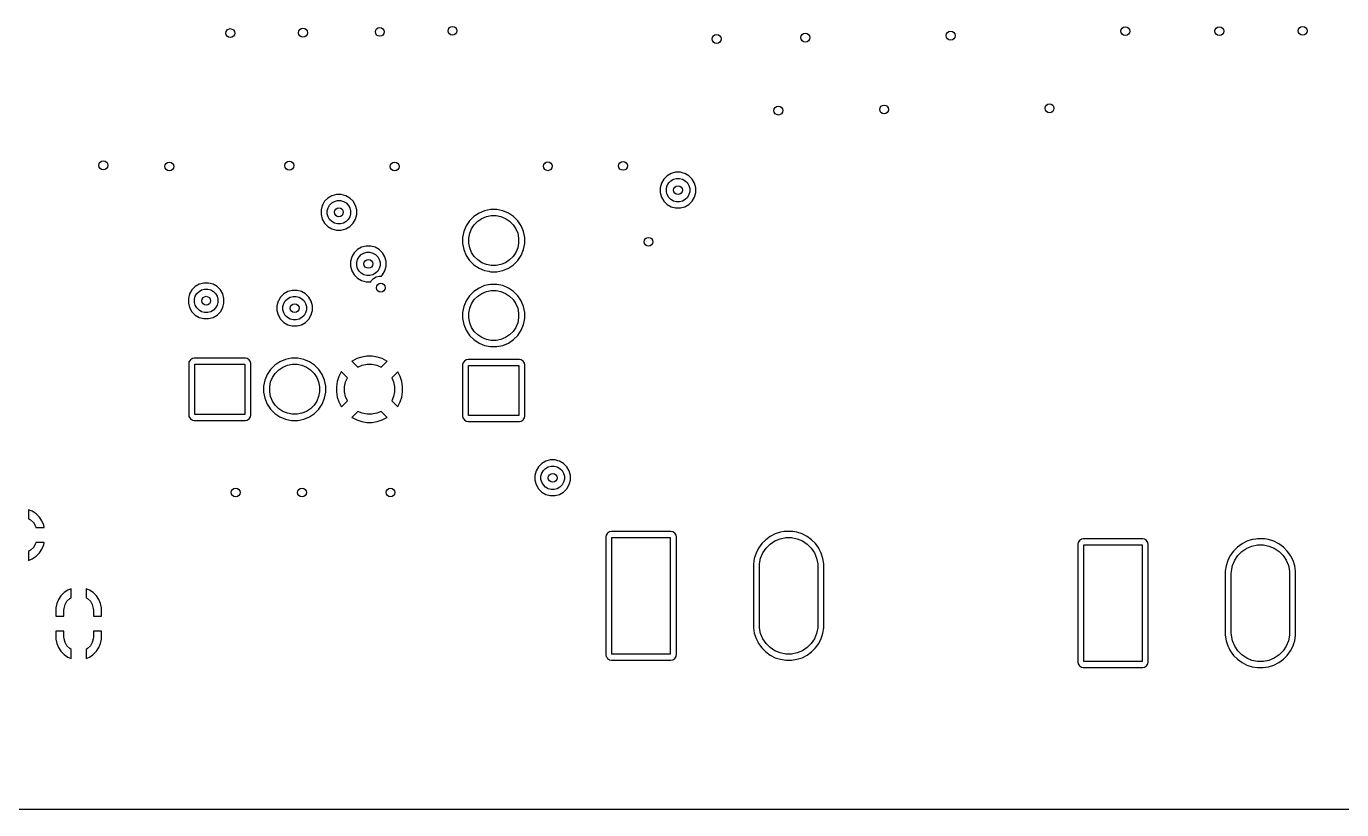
# Model space of a CAD drawing. Extents: x 0.98 to 8.09, y -3.46 to -0.83.
# Drawn here: x 4.494 to 6.25, y -3.465 to -2.419 of the extents above; entities that cross this region are included whole.
import ezdxf

# ---------------------------------------------------------------- set-up
doc = ezdxf.new("R2010")
doc.units = 0
doc.header["$MEASUREMENT"] = 0
doc.layers.add('BLACK', color=7, linetype='CONTINUOUS')

msp = doc.modelspace()

# ---------------------------------------------------------------- linework, layer by layer
at = {"layer": 'BLACK', "linetype": 'CONTINUOUS'}
for p, q in [((5.355, -2.6156), (5.3496, -2.6188)), ((5.361, -2.614), (5.355, -2.6156)), ((5.355, -2.6156), (5.355, -2.6156)), ((5.355, -2.6156), (5.355, -2.6156)), ((5.3673, -2.614), (5.361, -2.614)), ((5.3709, -2.615), (5.3673, -2.614)), ((5.3733, -2.6156), (5.3709, -2.615)), ((5.3788, -2.6188), (5.3733, -2.6156)), ((5.342, -2.6286), (5.3404, -2.6347)), ((5.3452, -2.6232), (5.342, -2.6286)), ((5.3496, -2.6188), (5.3452, -2.6232)), ((5.3452, -2.6232), (5.3452, -2.6232)), ((5.3486, -2.6357), (5.3496, -2.6318)), ((5.3496, -2.6188), (5.3496, -2.6188)), ((5.3496, -2.6318), (5.3517, -2.6282)), ((5.3517, -2.6282), (5.3546, -2.6253)), ((5.3546, -2.6253), (5.3581, -2.6232)), ((5.3581, -2.6232), (5.3621, -2.6222)), ((5.3621, -2.6222), (5.3662, -2.6222)), ((5.3662, -2.6222), (5.3702, -2.6232)), ((5.3702, -2.6232), (5.3738, -2.6253)), ((5.3738, -2.6253), (5.3767, -2.6282)), ((5.3767, -2.6282), (5.3787, -2.6318)), ((5.3787, -2.6318), (5.3798, -2.6357)), ((5.3832, -2.6232), (5.3788, -2.6188)), ((5.3863, -2.6286), (5.3832, -2.6232)), ((5.3879, -2.6347), (5.3863, -2.6286)), ((4.8968, -2.6483), (4.8924, -2.6527)), ((4.9022, -2.6452), (4.8968, -2.6483)), ((4.8968, -2.6483), (4.8968, -2.6483)), ((4.9083, -2.6436), (4.9022, -2.6452)), ((4.9022, -2.6452), (4.9022, -2.6452)), ((4.9022, -2.6452), (4.9022, -2.6452)), ((4.9145, -2.6436), (4.9083, -2.6436)), ((4.9206, -2.6452), (4.9145, -2.6436)), ((4.926, -2.6483), (4.9206, -2.6452)), ((4.9304, -2.6527), (4.926, -2.6483)), ((5.3404, -2.6347), (5.3404, -2.6409)), ((5.3404, -2.6409), (5.342, -2.647)), ((5.342, -2.647), (5.3452, -2.6524)), ((5.3486, -2.6399), (5.3486, -2.6357)), ((5.3496, -2.6438), (5.3486, -2.6399)), ((5.3517, -2.6474), (5.3496, -2.6438)), ((5.3546, -2.6503), (5.3517, -2.6474)), ((5.3581, -2.6523), (5.3546, -2.6503)), ((5.3738, -2.6503), (5.3702, -2.6523)), ((5.3767, -2.6474), (5.3738, -2.6503)), ((5.3787, -2.6438), (5.3767, -2.6474)), ((5.3798, -2.6399), (5.3787, -2.6438)), ((5.3798, -2.6357), (5.3798, -2.6399)), ((5.3832, -2.6524), (5.3863, -2.647)), ((5.3863, -2.647), (5.3879, -2.6409)), ((5.3879, -2.6409), (5.3879, -2.6347)), ((4.8893, -2.6581), (4.8876, -2.6642)), ((4.8876, -2.6642), (4.8876, -2.6705)), ((4.89, -2.6568), (4.8893, -2.6581)), ((4.8924, -2.6527), (4.89, -2.6568)), ((4.8924, -2.6527), (4.8924, -2.6527)), ((4.8958, -2.6653), (4.8969, -2.6613)), ((4.8958, -2.6694), (4.8958, -2.6653)), ((4.8969, -2.6613), (4.8989, -2.6577)), ((4.8989, -2.6577), (4.9018, -2.6548)), ((4.9018, -2.6548), (4.9054, -2.6528)), ((4.9054, -2.6528), (4.9094, -2.6517)), ((4.9094, -2.6517), (4.9135, -2.6517)), ((4.9135, -2.6517), (4.9174, -2.6528)), ((4.9174, -2.6528), (4.921, -2.6548)), ((4.921, -2.6548), (4.9239, -2.6577)), ((4.9239, -2.6577), (4.926, -2.6613)), ((4.926, -2.6613), (4.927, -2.6653)), ((4.927, -2.6653), (4.927, -2.6694)), ((4.9336, -2.6581), (4.9304, -2.6527)), ((4.9352, -2.6642), (4.9336, -2.6581)), ((4.9352, -2.6705), (4.9352, -2.6642)), ((5.0985, -2.6684), (5.0917, -2.6729)), ((5.106, -2.6652), (5.0985, -2.6684)), ((5.0985, -2.6684), (5.0985, -2.6684)), ((5.114, -2.6636), (5.106, -2.6652)), ((5.106, -2.6652), (5.106, -2.6652)), ((5.1222, -2.6636), (5.114, -2.6636)), ((5.114, -2.6636), (5.114, -2.6636)), ((5.1302, -2.6652), (5.1222, -2.6636)), ((5.1222, -2.6636), (5.1222, -2.6636)), ((5.1378, -2.6684), (5.1302, -2.6652)), ((5.1302, -2.6652), (5.1302, -2.6652)), ((5.1446, -2.6729), (5.1378, -2.6684)), ((5.1378, -2.6684), (5.1378, -2.6684)), ((5.3452, -2.6524), (5.3496, -2.6568)), ((5.3496, -2.6568), (5.355, -2.6599)), ((5.355, -2.6599), (5.361, -2.6616)), ((5.3621, -2.6534), (5.3581, -2.6523)), ((5.361, -2.6616), (5.361, -2.6616)), ((5.361, -2.6616), (5.3673, -2.6616)), ((5.3662, -2.6534), (5.3621, -2.6534)), ((5.3702, -2.6523), (5.3662, -2.6534)), ((5.3673, -2.6616), (5.3733, -2.6599)), ((5.3673, -2.6616), (5.3673, -2.6616)), ((5.3733, -2.6599), (5.3788, -2.6568)), ((5.3788, -2.6568), (5.3832, -2.6524)), ((4.8876, -2.6705), (4.8893, -2.6765)), ((4.8893, -2.6765), (4.8924, -2.6819)), ((4.8924, -2.6819), (4.8968, -2.6863)), ((4.8969, -2.6733), (4.8958, -2.6694)), ((4.8968, -2.6863), (4.9022, -2.6895)), ((4.8989, -2.6769), (4.8969, -2.6733)), ((4.9018, -2.6798), (4.8989, -2.6769)), ((4.9054, -2.6819), (4.9018, -2.6798)), ((4.9094, -2.6829), (4.9054, -2.6819)), ((4.9135, -2.6829), (4.9094, -2.6829)), ((4.9174, -2.6819), (4.9135, -2.6829)), ((4.921, -2.6798), (4.9174, -2.6819)), ((4.9206, -2.6895), (4.926, -2.6863)), ((4.9239, -2.6769), (4.921, -2.6798)), ((4.926, -2.6733), (4.9239, -2.6769)), ((4.927, -2.6694), (4.926, -2.6733)), ((4.926, -2.6863), (4.9304, -2.6819)), ((4.9304, -2.6819), (4.9336, -2.6765)), ((4.9336, -2.6765), (4.9352, -2.6705)), ((5.0813, -2.6855), (5.0782, -2.693)), ((5.0859, -2.6787), (5.0813, -2.6855)), ((5.0813, -2.6855), (5.0813, -2.6855)), ((5.0917, -2.6729), (5.0859, -2.6787)), ((5.0859, -2.6787), (5.0859, -2.6787)), ((5.0886, -2.6893), (5.0922, -2.6839)), ((5.0917, -2.6729), (5.0917, -2.6729)), ((5.0922, -2.6839), (5.0969, -2.6792)), ((5.0969, -2.6792), (5.1023, -2.6756)), ((5.1023, -2.6756), (5.1084, -2.6731)), ((5.1084, -2.6731), (5.1148, -2.6718)), ((5.1148, -2.6718), (5.1214, -2.6718)), ((5.1214, -2.6718), (5.1278, -2.6731)), ((5.1278, -2.6731), (5.1339, -2.6756)), ((5.1339, -2.6756), (5.1393, -2.6792)), ((5.1393, -2.6792), (5.144, -2.6839)), ((5.144, -2.6839), (5.1476, -2.6893)), ((5.1503, -2.6787), (5.1446, -2.6729)), ((5.1446, -2.6729), (5.1446, -2.6729)), ((5.1538, -2.6839), (5.1503, -2.6787)), ((5.1503, -2.6787), (5.1503, -2.6787)), ((5.1549, -2.6855), (5.1538, -2.6839)), ((5.1552, -2.6863), (5.1549, -2.6855)), ((5.1549, -2.6855), (5.1549, -2.6855)), ((5.158, -2.693), (5.1552, -2.6863)), ((4.9022, -2.6895), (4.9083, -2.6911)), ((4.9083, -2.6911), (4.9083, -2.6911)), ((4.9083, -2.6911), (4.9145, -2.6911)), ((4.9145, -2.6911), (4.9206, -2.6895)), ((4.9145, -2.6911), (4.9145, -2.6911)), ((5.0782, -2.693), (5.0766, -2.701)), ((5.0766, -2.701), (5.0766, -2.7092)), ((5.0782, -2.693), (5.0782, -2.693)), ((5.0848, -2.7018), (5.0861, -2.6954)), ((5.0848, -2.7084), (5.0848, -2.7018)), ((5.0861, -2.6954), (5.0886, -2.6893)), ((5.1476, -2.6893), (5.1501, -2.6954)), ((5.1501, -2.6954), (5.1514, -2.7018)), ((5.1514, -2.7018), (5.1514, -2.7084)), ((5.1596, -2.701), (5.158, -2.693)), ((5.1596, -2.7092), (5.1596, -2.701)), ((4.9318, -2.7216), (4.9292, -2.726)), ((4.9362, -2.7172), (4.9318, -2.7216)), ((4.9318, -2.7216), (4.9318, -2.7216)), ((4.9416, -2.7141), (4.9362, -2.7172)), ((4.9362, -2.7172), (4.9362, -2.7172)), ((4.9412, -2.7237), (4.9448, -2.7217)), ((4.9477, -2.7125), (4.9416, -2.7141)), ((4.9416, -2.7141), (4.9416, -2.7141)), ((4.9416, -2.7141), (4.9416, -2.7141)), ((4.9448, -2.7217), (4.9487, -2.7206)), ((4.9539, -2.7125), (4.9477, -2.7125)), ((4.9487, -2.7206), (4.9528, -2.7206)), ((4.9528, -2.7206), (4.9568, -2.7217)), ((4.96, -2.7141), (4.9539, -2.7125)), ((4.9568, -2.7217), (4.9604, -2.7237)), ((4.9654, -2.7172), (4.96, -2.7141)), ((4.9698, -2.7216), (4.9654, -2.7172)), ((4.9729, -2.727), (4.9698, -2.7216)), ((5.0766, -2.7092), (5.0782, -2.7172)), ((5.0782, -2.7172), (5.0782, -2.7172)), ((5.0782, -2.7172), (5.0813, -2.7248)), ((5.0861, -2.7148), (5.0848, -2.7084)), ((5.0886, -2.7209), (5.0861, -2.7148)), ((5.0922, -2.7263), (5.0886, -2.7209)), ((5.1476, -2.7209), (5.144, -2.7263)), ((5.1501, -2.7148), (5.1476, -2.7209)), ((5.1514, -2.7084), (5.1501, -2.7148)), ((5.1549, -2.7248), (5.158, -2.7172)), ((5.158, -2.7172), (5.1596, -2.7092)), ((4.9286, -2.727), (4.927, -2.7331)), ((4.927, -2.7331), (4.927, -2.7393)), ((4.927, -2.7393), (4.9286, -2.7454)), ((4.9292, -2.726), (4.9286, -2.727)), ((4.9352, -2.7342), (4.9362, -2.7302)), ((4.9352, -2.7383), (4.9352, -2.7342)), ((4.9362, -2.7422), (4.9352, -2.7383)), ((4.9362, -2.7302), (4.9383, -2.7266)), ((4.9383, -2.7266), (4.9412, -2.7237)), ((4.9604, -2.7237), (4.9633, -2.7266)), ((4.9633, -2.7266), (4.9653, -2.7302)), ((4.9653, -2.7302), (4.9664, -2.7342)), ((4.9664, -2.7383), (4.9653, -2.7422)), ((4.9664, -2.7342), (4.9664, -2.7383)), ((4.9746, -2.7331), (4.9729, -2.727)), ((4.9729, -2.7454), (4.9746, -2.7393)), ((4.9746, -2.7393), (4.9746, -2.7331)), ((5.0813, -2.7248), (5.0813, -2.7248)), ((5.0813, -2.7248), (5.0859, -2.7316)), ((5.0859, -2.7316), (5.0859, -2.7316)), ((5.0859, -2.7316), (5.0917, -2.7373)), ((5.0917, -2.7373), (5.0917, -2.7373)), ((5.0917, -2.7373), (5.0985, -2.7419)), ((5.0969, -2.731), (5.0922, -2.7263)), ((5.1023, -2.7346), (5.0969, -2.731)), ((5.1084, -2.7371), (5.1023, -2.7346)), ((5.1148, -2.7384), (5.1084, -2.7371)), ((5.1214, -2.7384), (5.1148, -2.7384)), ((5.1278, -2.7371), (5.1214, -2.7384)), ((5.1339, -2.7346), (5.1278, -2.7371)), ((5.1393, -2.731), (5.1339, -2.7346)), ((5.1378, -2.7419), (5.1446, -2.7373)), ((5.144, -2.7263), (5.1393, -2.731)), ((5.1446, -2.7373), (5.1503, -2.7316)), ((5.1503, -2.7316), (5.1549, -2.7248)), ((4.9286, -2.7454), (4.9318, -2.7508)), ((4.9318, -2.7508), (4.9362, -2.7552)), ((4.9383, -2.7458), (4.9362, -2.7422)), ((4.9362, -2.7552), (4.9416, -2.7584)), ((4.9412, -2.7487), (4.9383, -2.7458)), ((4.9448, -2.7508), (4.9412, -2.7487)), ((4.9487, -2.7518), (4.9448, -2.7508)), ((4.9528, -2.7518), (4.9487, -2.7518)), ((4.9568, -2.7508), (4.9528, -2.7518)), ((4.9549, -2.7585), (4.9578, -2.7556)), ((4.9604, -2.7487), (4.9568, -2.7508)), ((4.9578, -2.7556), (4.9614, -2.7535)), ((4.9633, -2.7458), (4.9604, -2.7487)), ((4.9614, -2.7535), (4.9654, -2.7524)), ((4.9653, -2.7422), (4.9633, -2.7458)), ((4.9654, -2.7524), (4.9682, -2.7524)), ((4.9682, -2.7524), (4.9698, -2.7508)), ((4.9698, -2.7508), (4.9729, -2.7454)), ((5.0985, -2.7419), (5.0985, -2.7419)), ((5.0985, -2.7419), (5.0985, -2.7419)), ((5.0985, -2.7419), (5.106, -2.745)), ((5.106, -2.745), (5.1114, -2.7461)), ((5.1114, -2.7461), (5.114, -2.7466)), ((5.114, -2.7466), (5.114, -2.7466)), ((5.114, -2.7466), (5.114, -2.7466)), ((5.114, -2.7466), (5.1222, -2.7466)), ((5.1222, -2.7466), (5.1302, -2.745)), ((5.1222, -2.7466), (5.1222, -2.7466)), ((5.1302, -2.745), (5.1378, -2.7419)), ((4.7152, -2.7708), (4.7121, -2.7763)), ((4.7197, -2.7664), (4.7152, -2.7708)), ((4.7152, -2.7708), (4.7152, -2.7708)), ((4.7251, -2.7633), (4.7197, -2.7664)), ((4.7197, -2.7664), (4.7197, -2.7664)), ((4.7218, -2.7758), (4.7247, -2.7729)), ((4.7247, -2.7729), (4.7282, -2.7709)), ((4.7311, -2.7617), (4.7251, -2.7633)), ((4.7251, -2.7633), (4.7251, -2.7633)), ((4.7251, -2.7633), (4.7251, -2.7633)), ((4.7282, -2.7709), (4.7322, -2.7698)), ((4.7374, -2.7617), (4.7311, -2.7617)), ((4.7322, -2.7698), (4.7363, -2.7698)), ((4.7363, -2.7698), (4.7403, -2.7709)), ((4.7434, -2.7633), (4.7374, -2.7617)), ((4.7403, -2.7709), (4.7438, -2.7729)), ((4.7488, -2.7664), (4.7434, -2.7633)), ((4.7438, -2.7729), (4.7467, -2.7758)), ((4.7533, -2.7708), (4.7488, -2.7664)), ((4.7564, -2.7763), (4.7533, -2.7708)), ((4.8432, -2.7731), (4.8378, -2.7763)), ((4.8492, -2.7715), (4.8432, -2.7731)), ((4.8432, -2.7731), (4.8432, -2.7731)), ((4.8432, -2.7731), (4.8432, -2.7731)), ((4.8555, -2.7715), (4.8492, -2.7715)), ((4.8615, -2.7731), (4.8555, -2.7715)), ((4.867, -2.7763), (4.8615, -2.7731)), ((4.9416, -2.7584), (4.9477, -2.76)), ((4.9477, -2.76), (4.9477, -2.76)), ((4.9477, -2.76), (4.9539, -2.76)), ((4.9539, -2.76), (4.9539, -2.76)), ((4.9539, -2.76), (4.9541, -2.76)), ((4.9541, -2.76), (4.9549, -2.7585)), ((5.0917, -2.7729), (5.0859, -2.7787)), ((5.0985, -2.7684), (5.0917, -2.7729)), ((5.0917, -2.7729), (5.0917, -2.7729)), ((5.106, -2.7652), (5.0985, -2.7684)), ((5.0985, -2.7684), (5.0985, -2.7684)), ((5.1023, -2.7756), (5.1084, -2.7731)), ((5.114, -2.7636), (5.106, -2.7652)), ((5.106, -2.7652), (5.106, -2.7652)), ((5.1084, -2.7731), (5.1148, -2.7718)), ((5.1222, -2.7636), (5.114, -2.7636)), ((5.114, -2.7636), (5.114, -2.7636)), ((5.1148, -2.7718), (5.1214, -2.7718)), ((5.1214, -2.7718), (5.1278, -2.7731)), ((5.1302, -2.7652), (5.1222, -2.7636)), ((5.1222, -2.7636), (5.1222, -2.7636)), ((5.1278, -2.7731), (5.1339, -2.7756)), ((5.1378, -2.7684), (5.1302, -2.7652)), ((5.1302, -2.7652), (5.1302, -2.7652)), ((5.1446, -2.7729), (5.1378, -2.7684)), ((5.1378, -2.7684), (5.1378, -2.7684)), ((5.1503, -2.7787), (5.1446, -2.7729)), ((5.1446, -2.7729), (5.1446, -2.7729)), ((4.7121, -2.7763), (4.7105, -2.7823)), ((4.7105, -2.7823), (4.7105, -2.7886)), ((4.7105, -2.7886), (4.7121, -2.7946)), ((4.7186, -2.7834), (4.7197, -2.7794)), ((4.7186, -2.7875), (4.7186, -2.7834)), ((4.7197, -2.7915), (4.7186, -2.7875)), ((4.7197, -2.7794), (4.7218, -2.7758)), ((4.7218, -2.795), (4.7197, -2.7915)), ((4.7467, -2.7758), (4.7488, -2.7794)), ((4.7488, -2.7915), (4.7467, -2.795)), ((4.7488, -2.7794), (4.7499, -2.7834)), ((4.7499, -2.7875), (4.7488, -2.7915)), ((4.7499, -2.7834), (4.7499, -2.7875)), ((4.758, -2.7823), (4.7564, -2.7763)), ((4.7564, -2.7946), (4.7571, -2.7921)), ((4.7571, -2.7921), (4.758, -2.7886)), ((4.758, -2.7886), (4.758, -2.7823)), ((4.8302, -2.7861), (4.8286, -2.7921)), ((4.8286, -2.7921), (4.8286, -2.7984)), ((4.8306, -2.7855), (4.8302, -2.7861)), ((4.8333, -2.7807), (4.8306, -2.7855)), ((4.8378, -2.7763), (4.8333, -2.7807)), ((4.8333, -2.7807), (4.8333, -2.7807)), ((4.8367, -2.7932), (4.8378, -2.7892)), ((4.8378, -2.7763), (4.8378, -2.7763)), ((4.8378, -2.7892), (4.8399, -2.7857)), ((4.8399, -2.7857), (4.8428, -2.7828)), ((4.8428, -2.7828), (4.8463, -2.7807)), ((4.8463, -2.7807), (4.8503, -2.7797)), ((4.8503, -2.7797), (4.8544, -2.7797)), ((4.8544, -2.7797), (4.8584, -2.7807)), ((4.8584, -2.7807), (4.8619, -2.7828)), ((4.8619, -2.7828), (4.8649, -2.7857)), ((4.8649, -2.7857), (4.8669, -2.7892)), ((4.8669, -2.7892), (4.868, -2.7932)), ((4.8714, -2.7807), (4.867, -2.7763)), ((4.8745, -2.7861), (4.8714, -2.7807)), ((4.8761, -2.7921), (4.8745, -2.7861)), ((4.8761, -2.7984), (4.8761, -2.7921)), ((5.0813, -2.7855), (5.0782, -2.793)), ((5.0859, -2.7787), (5.0813, -2.7855)), ((5.0813, -2.7855), (5.0813, -2.7855)), ((5.0859, -2.7787), (5.0859, -2.7787)), ((5.0861, -2.7954), (5.0886, -2.7893)), ((5.0886, -2.7893), (5.0922, -2.7839)), ((5.0922, -2.7839), (5.0969, -2.7792)), ((5.0969, -2.7792), (5.1023, -2.7756)), ((5.1339, -2.7756), (5.1393, -2.7792)), ((5.1393, -2.7792), (5.144, -2.7839)), ((5.144, -2.7839), (5.1476, -2.7893)), ((5.1476, -2.7893), (5.1501, -2.7954)), ((5.1549, -2.7855), (5.1503, -2.7787)), ((5.1503, -2.7787), (5.1503, -2.7787)), ((5.158, -2.793), (5.1549, -2.7855)), ((5.1549, -2.7855), (5.1549, -2.7855)), ((5.1549, -2.7855), (5.1549, -2.7855)), ((4.7121, -2.7946), (4.7152, -2.8)), ((4.7152, -2.8), (4.7197, -2.8045)), ((4.7197, -2.8045), (4.7251, -2.8076)), ((4.7247, -2.7979), (4.7218, -2.795)), ((4.7282, -2.8), (4.7247, -2.7979)), ((4.7251, -2.8076), (4.7311, -2.8092)), ((4.7322, -2.801), (4.7282, -2.8)), ((4.7311, -2.8092), (4.7311, -2.8092)), ((4.7311, -2.8092), (4.7374, -2.8092)), ((4.7363, -2.801), (4.7322, -2.801)), ((4.7403, -2.8), (4.7363, -2.801)), ((4.7374, -2.8092), (4.7434, -2.8076)), ((4.7374, -2.8092), (4.7374, -2.8092)), ((4.7438, -2.7979), (4.7403, -2.8)), ((4.7434, -2.8076), (4.7488, -2.8045)), ((4.7467, -2.795), (4.7438, -2.7979)), ((4.7488, -2.8045), (4.7533, -2.8)), ((4.7533, -2.8), (4.7564, -2.7946)), ((4.8286, -2.7984), (4.8302, -2.8044)), ((4.8302, -2.8044), (4.8333, -2.8099)), ((4.8367, -2.7973), (4.8367, -2.7932)), ((4.8378, -2.8013), (4.8367, -2.7973)), ((4.8399, -2.8049), (4.8378, -2.8013)), ((4.8428, -2.8078), (4.8399, -2.8049)), ((4.8463, -2.8098), (4.8428, -2.8078)), ((4.8619, -2.8078), (4.8584, -2.8098)), ((4.8649, -2.8049), (4.8619, -2.8078)), ((4.8669, -2.8013), (4.8649, -2.8049)), ((4.868, -2.7973), (4.8669, -2.8013)), ((4.868, -2.7932), (4.868, -2.7973)), ((4.8714, -2.8099), (4.8745, -2.8044)), ((4.8745, -2.8044), (4.8754, -2.801)), ((4.8754, -2.801), (4.8761, -2.7984)), ((5.0782, -2.793), (5.0766, -2.801)), ((5.0766, -2.801), (5.0766, -2.8092)), ((5.0766, -2.8092), (5.0782, -2.8172)), ((5.0782, -2.793), (5.0782, -2.793)), ((5.0848, -2.8018), (5.0861, -2.7954)), ((5.0848, -2.8084), (5.0848, -2.8018)), ((5.0861, -2.8148), (5.0848, -2.8084)), ((5.1501, -2.7954), (5.1514, -2.8018)), ((5.1514, -2.8084), (5.1501, -2.8148)), ((5.1514, -2.8018), (5.1514, -2.8084)), ((5.1596, -2.801), (5.158, -2.793)), ((5.158, -2.8172), (5.1596, -2.8092)), ((5.1596, -2.8092), (5.1596, -2.801)), ((4.8333, -2.8099), (4.8378, -2.8143)), ((4.8378, -2.8143), (4.8432, -2.8174)), ((4.8432, -2.8174), (4.8492, -2.819)), ((4.8503, -2.8109), (4.8463, -2.8098)), ((4.8492, -2.819), (4.8492, -2.819)), ((4.8492, -2.819), (4.8555, -2.819)), ((4.8544, -2.8109), (4.8503, -2.8109)), ((4.8584, -2.8098), (4.8544, -2.8109)), ((4.8555, -2.819), (4.8615, -2.8174)), ((4.8555, -2.819), (4.8555, -2.819)), ((4.8615, -2.8174), (4.867, -2.8143)), ((4.867, -2.8143), (4.8714, -2.8099)), ((5.0782, -2.8172), (5.0782, -2.8172)), ((5.0782, -2.8172), (5.0813, -2.8248)), ((5.0813, -2.8248), (5.0813, -2.8248)), ((5.0813, -2.8248), (5.0859, -2.8316)), ((5.0886, -2.8209), (5.0861, -2.8148)), ((5.0922, -2.8263), (5.0886, -2.8209)), ((5.0969, -2.831), (5.0922, -2.8263)), ((5.144, -2.8263), (5.1393, -2.831)), ((5.1476, -2.8209), (5.144, -2.8263)), ((5.1501, -2.8148), (5.1476, -2.8209)), ((5.1503, -2.8316), (5.1549, -2.8248)), ((5.1549, -2.8248), (5.158, -2.8172)), ((5.0859, -2.8316), (5.0859, -2.8316)), ((5.0859, -2.8316), (5.0917, -2.8373)), ((5.0917, -2.8373), (5.0917, -2.8373)), ((5.0917, -2.8373), (5.0985, -2.8419)), ((5.1023, -2.8346), (5.0969, -2.831)), ((5.0985, -2.8419), (5.0985, -2.8419)), ((5.0985, -2.8419), (5.0985, -2.8419)), ((5.0985, -2.8419), (5.106, -2.845)), ((5.1084, -2.8371), (5.1023, -2.8346)), ((5.1148, -2.8384), (5.1084, -2.8371)), ((5.1214, -2.8384), (5.1148, -2.8384)), ((5.1278, -2.8371), (5.1214, -2.8384)), ((5.1339, -2.8346), (5.1278, -2.8371)), ((5.1302, -2.845), (5.1378, -2.8419)), ((5.1393, -2.831), (5.1339, -2.8346)), ((5.1378, -2.8419), (5.1446, -2.8373)), ((5.1446, -2.8373), (5.1503, -2.8316)), ((4.7181, -2.8621), (4.7158, -2.8625)), ((4.7866, -2.8621), (4.7181, -2.8621)), ((4.7181, -2.8621), (4.7181, -2.8621)), ((4.789, -2.8625), (4.7866, -2.8621)), ((4.7866, -2.8621), (4.7866, -2.8621)), ((4.8483, -2.8621), (4.8403, -2.8637)), ((4.8564, -2.8621), (4.8483, -2.8621)), ((4.8483, -2.8621), (4.8483, -2.8621)), ((4.8645, -2.8637), (4.8564, -2.8621)), ((4.8564, -2.8621), (4.8564, -2.8621)), ((4.942, -2.8605), (4.9354, -2.8626)), ((4.9489, -2.8594), (4.942, -2.8605)), ((4.9558, -2.8594), (4.9489, -2.8594)), ((4.9627, -2.8605), (4.9558, -2.8594)), ((4.9693, -2.8626), (4.9627, -2.8605)), ((5.106, -2.845), (5.114, -2.8466)), ((5.114, -2.8466), (5.114, -2.8466)), ((5.114, -2.8466), (5.114, -2.8466)), ((5.114, -2.8466), (5.1222, -2.8466)), ((5.1222, -2.8466), (5.1302, -2.845)), ((5.1222, -2.8466), (5.1222, -2.8466)), ((4.7113, -2.8669), (4.7109, -2.8693)), ((4.7109, -2.8693), (4.7109, -2.8693)), ((4.7109, -2.8693), (4.7109, -2.9378)), ((4.7131, -2.8643), (4.7113, -2.8669)), ((4.7113, -2.8669), (4.7113, -2.8669)), ((4.7158, -2.8625), (4.7131, -2.8643)), ((4.7158, -2.8625), (4.7158, -2.8625)), ((4.7189, -2.937), (4.7189, -2.8701)), ((4.7189, -2.8701), (4.7858, -2.8701)), ((4.7858, -2.8701), (4.7858, -2.937)), ((4.7891, -2.8626), (4.789, -2.8625)), ((4.789, -2.8625), (4.789, -2.8625)), ((4.7916, -2.8643), (4.7891, -2.8626)), ((4.7933, -2.8668), (4.7916, -2.8643)), ((4.7934, -2.8669), (4.7933, -2.8668)), ((4.7938, -2.8693), (4.7934, -2.8669)), ((4.7934, -2.8669), (4.7934, -2.8669)), ((4.7938, -2.8995), (4.7938, -2.8693)), ((4.8201, -2.8771), (4.8156, -2.8839)), ((4.8259, -2.8713), (4.8201, -2.8771)), ((4.8201, -2.8771), (4.8201, -2.8771)), ((4.8327, -2.8668), (4.8259, -2.8713)), ((4.8259, -2.8713), (4.8259, -2.8713)), ((4.8265, -2.8823), (4.8311, -2.8777)), ((4.8311, -2.8777), (4.8366, -2.874)), ((4.8403, -2.8637), (4.8327, -2.8668)), ((4.8327, -2.8668), (4.8327, -2.8668)), ((4.8366, -2.874), (4.8426, -2.8715)), ((4.8403, -2.8637), (4.8403, -2.8637)), ((4.8426, -2.8715), (4.8491, -2.8702)), ((4.8491, -2.8702), (4.8556, -2.8702)), ((4.8556, -2.8702), (4.8621, -2.8715)), ((4.8621, -2.8715), (4.8681, -2.874)), ((4.872, -2.8668), (4.8645, -2.8637)), ((4.8645, -2.8637), (4.8645, -2.8637)), ((4.8681, -2.874), (4.8736, -2.8777)), ((4.8788, -2.8713), (4.872, -2.8668)), ((4.872, -2.8668), (4.872, -2.8668)), ((4.8736, -2.8777), (4.8782, -2.8823)), ((4.8846, -2.8771), (4.8788, -2.8713)), ((4.8788, -2.8713), (4.8788, -2.8713)), ((4.8891, -2.8839), (4.8846, -2.8771)), ((4.8846, -2.8771), (4.8846, -2.8771)), ((4.9292, -2.8658), (4.9289, -2.866)), ((4.9289, -2.866), (4.9369, -2.8739)), ((4.9354, -2.8626), (4.9292, -2.8658)), ((4.9292, -2.8658), (4.9292, -2.8658)), ((4.9354, -2.8626), (4.9354, -2.8626)), ((4.9369, -2.8739), (4.9426, -2.8715)), ((4.9426, -2.8715), (4.9491, -2.8702)), ((4.9491, -2.8702), (4.9556, -2.8702)), ((4.9556, -2.8702), (4.9621, -2.8715)), ((4.9621, -2.8715), (4.9679, -2.8739)), ((4.9679, -2.8739), (4.9746, -2.8672)), ((4.9755, -2.8658), (4.9693, -2.8626)), ((4.9693, -2.8626), (4.9693, -2.8626)), ((4.9746, -2.8672), (4.9758, -2.866)), ((4.9758, -2.866), (4.9755, -2.8658)), ((5.0771, -2.8685), (5.0766, -2.8709)), ((5.0766, -2.8709), (5.0766, -2.8709)), ((5.0766, -2.8709), (5.0766, -2.9394)), ((5.0789, -2.8659), (5.0771, -2.8685)), ((5.0771, -2.8685), (5.0771, -2.8685)), ((5.0815, -2.8641), (5.0789, -2.8659)), ((5.0839, -2.8636), (5.0815, -2.8641)), ((5.0815, -2.8641), (5.0815, -2.8641)), ((5.1524, -2.8636), (5.0839, -2.8636)), ((5.0839, -2.8636), (5.0839, -2.8636)), ((5.0846, -2.9386), (5.0846, -2.8717)), ((5.0846, -2.8717), (5.1516, -2.8717)), ((5.1516, -2.8717), (5.1516, -2.9386)), ((5.1547, -2.8641), (5.1524, -2.8636)), ((5.1524, -2.8636), (5.1524, -2.8636)), ((5.1574, -2.8659), (5.1547, -2.8641)), ((5.1547, -2.8641), (5.1547, -2.8641)), ((5.1547, -2.8641), (5.1547, -2.8641)), ((5.1591, -2.8685), (5.1574, -2.8659)), ((5.1596, -2.8709), (5.1591, -2.8685)), ((5.1591, -2.8685), (5.1591, -2.8685)), ((5.1596, -2.9394), (5.1596, -2.8709)), ((4.8125, -2.8914), (4.8109, -2.8995)), ((4.8156, -2.8839), (4.8125, -2.8914)), ((4.8125, -2.8914), (4.8125, -2.8914)), ((4.8156, -2.8839), (4.8156, -2.8839)), ((4.8191, -2.9003), (4.8203, -2.8938)), ((4.8203, -2.8938), (4.8228, -2.8878)), ((4.8228, -2.8878), (4.8265, -2.8823)), ((4.8782, -2.8823), (4.8819, -2.8878)), ((4.8819, -2.8878), (4.8844, -2.8938)), ((4.8844, -2.8938), (4.8857, -2.9003)), ((4.8923, -2.8914), (4.8891, -2.8839)), ((4.8891, -2.8839), (4.8891, -2.8839)), ((4.8891, -2.8839), (4.8891, -2.8839)), ((4.8938, -2.8995), (4.8923, -2.8914)), ((4.9093, -2.8932), (4.9082, -2.9001)), ((4.9114, -2.8866), (4.9093, -2.8932)), ((4.9146, -2.8804), (4.9114, -2.8866)), ((4.9114, -2.8866), (4.9114, -2.8866)), ((4.9148, -2.8801), (4.9146, -2.8804)), ((4.9146, -2.8804), (4.9146, -2.8804)), ((4.9227, -2.8881), (4.9148, -2.8801)), ((4.9191, -2.9003), (4.9203, -2.8938)), ((4.9203, -2.8938), (4.9227, -2.8881)), ((4.9899, -2.8801), (4.982, -2.8881)), ((4.982, -2.8881), (4.9844, -2.8938)), ((4.9844, -2.8938), (4.9857, -2.9003)), ((4.9901, -2.8804), (4.9899, -2.8801)), ((4.9899, -2.8801), (4.9899, -2.8801)), ((4.9933, -2.8866), (4.9901, -2.8804)), ((4.9901, -2.8804), (4.9901, -2.8804)), ((4.9954, -2.8932), (4.9933, -2.8866)), ((4.9933, -2.8866), (4.9933, -2.8866)), ((4.9965, -2.9001), (4.9954, -2.8932)), ((4.7938, -2.9378), (4.7938, -2.8995)), ((4.8109, -2.8995), (4.8109, -2.9076)), ((4.8109, -2.9076), (4.8125, -2.9156)), ((4.8191, -2.9068), (4.8191, -2.9003)), ((4.8203, -2.9133), (4.8191, -2.9068)), ((4.8228, -2.9193), (4.8203, -2.9133)), ((4.8844, -2.9133), (4.8819, -2.9193)), ((4.8857, -2.9068), (4.8844, -2.9133)), ((4.8857, -2.9003), (4.8857, -2.9068)), ((4.8923, -2.9156), (4.8938, -2.9076)), ((4.8938, -2.9001), (4.8938, -2.8995)), ((4.8938, -2.9076), (4.8938, -2.9001)), ((4.9082, -2.9001), (4.9082, -2.907)), ((4.9082, -2.907), (4.9093, -2.9139)), ((4.9093, -2.9139), (4.9114, -2.9205)), ((4.9191, -2.9068), (4.9191, -2.9003)), ((4.9203, -2.9133), (4.9191, -2.9068)), ((4.9227, -2.919), (4.9203, -2.9133)), ((4.9844, -2.9133), (4.982, -2.919)), ((4.9857, -2.9068), (4.9844, -2.9133)), ((4.9857, -2.9003), (4.9857, -2.9068)), ((4.9933, -2.9205), (4.9954, -2.9139)), ((4.9954, -2.9139), (4.9965, -2.907)), ((4.9965, -2.907), (4.9965, -2.9001)), ((4.8125, -2.9156), (4.8125, -2.9156)), ((4.8125, -2.9156), (4.8156, -2.9232)), ((4.8156, -2.9232), (4.8156, -2.9232)), ((4.8156, -2.9232), (4.8201, -2.93)), ((4.8201, -2.93), (4.8201, -2.93)), ((4.8201, -2.93), (4.8259, -2.9358)), ((4.8265, -2.9248), (4.8228, -2.9193)), ((4.8311, -2.9294), (4.8265, -2.9248)), ((4.8366, -2.9331), (4.8311, -2.9294)), ((4.8736, -2.9294), (4.8681, -2.9331)), ((4.8782, -2.9248), (4.8736, -2.9294)), ((4.8819, -2.9193), (4.8782, -2.9248)), ((4.8788, -2.9358), (4.8846, -2.93)), ((4.8846, -2.93), (4.8891, -2.9232)), ((4.8891, -2.9232), (4.8923, -2.9156)), ((4.9114, -2.9205), (4.9114, -2.9205)), ((4.9114, -2.9205), (4.9146, -2.9267)), ((4.9146, -2.9267), (4.9148, -2.927)), ((4.9148, -2.927), (4.9227, -2.919)), ((4.982, -2.919), (4.9899, -2.927)), ((4.9899, -2.927), (4.9901, -2.9267)), ((4.9899, -2.927), (4.9899, -2.927)), ((4.9901, -2.9267), (4.9933, -2.9205)), ((4.9933, -2.9205), (4.9933, -2.9205)), ((4.7109, -2.9378), (4.7109, -2.9378)), ((4.7109, -2.9378), (4.7109, -2.9378)), ((4.7109, -2.9378), (4.7113, -2.9401)), ((4.7113, -2.9401), (4.7113, -2.9401)), ((4.7113, -2.9401), (4.7115, -2.9403)), ((4.7115, -2.9403), (4.7131, -2.9428)), ((4.7131, -2.9428), (4.7156, -2.9445)), ((4.7156, -2.9445), (4.7158, -2.9446)), ((4.7158, -2.9446), (4.7158, -2.9446)), ((4.7158, -2.9446), (4.7181, -2.945)), ((4.7181, -2.945), (4.7181, -2.945)), ((4.7181, -2.945), (4.7866, -2.945)), ((4.7858, -2.937), (4.7189, -2.937)), ((4.7866, -2.945), (4.789, -2.9446)), ((4.789, -2.9446), (4.7916, -2.9428)), ((4.789, -2.9446), (4.789, -2.9446)), ((4.789, -2.9446), (4.789, -2.9446)), ((4.7916, -2.9428), (4.7934, -2.9401)), ((4.7934, -2.9401), (4.7938, -2.938)), ((4.7938, -2.938), (4.7938, -2.9378)), ((4.8259, -2.9358), (4.8259, -2.9358)), ((4.8259, -2.9358), (4.8327, -2.9403)), ((4.8327, -2.9403), (4.8327, -2.9403)), ((4.8327, -2.9403), (4.8327, -2.9403)), ((4.8327, -2.9403), (4.8403, -2.9434)), ((4.8426, -2.9356), (4.8366, -2.9331)), ((4.8403, -2.9434), (4.8459, -2.9446)), ((4.8491, -2.9368), (4.8426, -2.9356)), ((4.8459, -2.9446), (4.8483, -2.945)), ((4.8483, -2.945), (4.8483, -2.945)), ((4.8483, -2.945), (4.8483, -2.945)), ((4.8483, -2.945), (4.8564, -2.945)), ((4.8556, -2.9368), (4.8491, -2.9368)), ((4.8621, -2.9356), (4.8556, -2.9368)), ((4.8564, -2.945), (4.8645, -2.9434)), ((4.8564, -2.945), (4.8564, -2.945)), ((4.8681, -2.9331), (4.8621, -2.9356)), ((4.8645, -2.9434), (4.872, -2.9403)), ((4.872, -2.9403), (4.8788, -2.9358)), ((4.9369, -2.9332), (4.9289, -2.9411)), ((4.9289, -2.9411), (4.9289, -2.9411)), ((4.9289, -2.9411), (4.9292, -2.9413)), ((4.9292, -2.9413), (4.9292, -2.9413)), ((4.9292, -2.9413), (4.9354, -2.9445)), ((4.9354, -2.9445), (4.9354, -2.9445)), ((4.9354, -2.9445), (4.942, -2.9466)), ((4.9426, -2.9356), (4.9369, -2.9332)), ((4.942, -2.9466), (4.9489, -2.9477)), ((4.9491, -2.9368), (4.9426, -2.9356)), ((4.9489, -2.9477), (4.9558, -2.9477)), ((4.9556, -2.9368), (4.9491, -2.9368)), ((4.9621, -2.9356), (4.9556, -2.9368)), ((4.9558, -2.9477), (4.9627, -2.9466)), ((4.9679, -2.9332), (4.9621, -2.9356)), ((4.9627, -2.9466), (4.9693, -2.9445)), ((4.974, -2.9394), (4.9679, -2.9332)), ((4.9693, -2.9445), (4.9755, -2.9413)), ((4.9693, -2.9445), (4.9693, -2.9445)), ((4.9758, -2.9411), (4.974, -2.9394)), ((4.9755, -2.9413), (4.9758, -2.9411)), ((4.9758, -2.9411), (4.9758, -2.9411)), ((5.0766, -2.9394), (5.0766, -2.9394)), ((5.0766, -2.9394), (5.0766, -2.9394)), ((5.0766, -2.9394), (5.0771, -2.9417)), ((5.0771, -2.9417), (5.0771, -2.9417)), ((5.0771, -2.9417), (5.0771, -2.9417)), ((5.0771, -2.9417), (5.0789, -2.9444)), ((5.0789, -2.9444), (5.0815, -2.9461)), ((5.0815, -2.9461), (5.0815, -2.9461)), ((5.0815, -2.9461), (5.0839, -2.9466)), ((5.0839, -2.9466), (5.0839, -2.9466)), ((5.0839, -2.9466), (5.1524, -2.9466)), ((5.1516, -2.9386), (5.0846, -2.9386)), ((5.1524, -2.9466), (5.1547, -2.9461)), ((5.1547, -2.9461), (5.1574, -2.9444)), ((5.1547, -2.9461), (5.1547, -2.9461)), ((5.1547, -2.9461), (5.1547, -2.9461)), ((5.1574, -2.9444), (5.1591, -2.9417)), ((5.1591, -2.9417), (5.1596, -2.9394)), ((5.1591, -2.9417), (5.1591, -2.9417)), ((5.1823, -3.0026), (5.1778, -3.0071)), ((5.1877, -2.9995), (5.1823, -3.0026)), ((5.1823, -3.0026), (5.1823, -3.0026)), ((5.1937, -2.9979), (5.1877, -2.9995)), ((5.1877, -2.9995), (5.1877, -2.9995)), ((5.1877, -2.9995), (5.1877, -2.9995)), ((5.2, -2.9979), (5.1937, -2.9979)), ((5.2035, -2.9988), (5.2, -2.9979)), ((5.206, -2.9995), (5.2035, -2.9988)), ((5.2114, -3.0026), (5.206, -2.9995)), ((5.2159, -3.0071), (5.2114, -3.0026)), ((5.1747, -3.0125), (5.1731, -3.0185)), ((5.1731, -3.0185), (5.1731, -3.0248)), ((5.1778, -3.0071), (5.1747, -3.0125)), ((5.1778, -3.0071), (5.1778, -3.0071)), ((5.1812, -3.0196), (5.1823, -3.0156)), ((5.1812, -3.0237), (5.1812, -3.0196)), ((5.1823, -3.0156), (5.1844, -3.0121)), ((5.1844, -3.0121), (5.1873, -3.0092)), ((5.1873, -3.0092), (5.1908, -3.0071)), ((5.1908, -3.0071), (5.1948, -3.006)), ((5.1948, -3.006), (5.1989, -3.006)), ((5.1989, -3.006), (5.2029, -3.0071)), ((5.2029, -3.0071), (5.2064, -3.0092)), ((5.2064, -3.0092), (5.2093, -3.0121)), ((5.2093, -3.0121), (5.2114, -3.0156)), ((5.2114, -3.0156), (5.2125, -3.0196)), ((5.2125, -3.0196), (5.2125, -3.0237)), ((5.219, -3.0125), (5.2159, -3.0071)), ((5.2206, -3.0185), (5.219, -3.0125)), ((5.2206, -3.0248), (5.2206, -3.0185)), ((5.1731, -3.0248), (5.1747, -3.0308)), ((5.1747, -3.0308), (5.1778, -3.0362)), ((5.1778, -3.0362), (5.1823, -3.0407)), ((5.1823, -3.0277), (5.1812, -3.0237)), ((5.1844, -3.0312), (5.1823, -3.0277)), ((5.1873, -3.0341), (5.1844, -3.0312)), ((5.1908, -3.0362), (5.1873, -3.0341)), ((5.1948, -3.0373), (5.1908, -3.0362)), ((5.1989, -3.0373), (5.1948, -3.0373)), ((5.2029, -3.0362), (5.1989, -3.0373)), ((5.2064, -3.0341), (5.2029, -3.0362)), ((5.2093, -3.0312), (5.2064, -3.0341)), ((5.2114, -3.0277), (5.2093, -3.0312)), ((5.2125, -3.0237), (5.2114, -3.0277)), ((5.2114, -3.0407), (5.2159, -3.0362)), ((5.2159, -3.0362), (5.219, -3.0308)), ((5.219, -3.0308), (5.2206, -3.0248)), ((5.1823, -3.0407), (5.1877, -3.0438)), ((5.1877, -3.0438), (5.1937, -3.0454)), ((5.1937, -3.0454), (5.1937, -3.0454)), ((5.1937, -3.0454), (5.2, -3.0454)), ((5.2, -3.0454), (5.206, -3.0438)), ((5.2, -3.0454), (5.2, -3.0454)), ((5.206, -3.0438), (5.2114, -3.0407)), ((4.5021, -3.0663), (4.4972, -3.0643)), ((4.4972, -3.0643), (4.4972, -3.0762)), ((4.5072, -3.0697), (4.5021, -3.0663)), ((4.5021, -3.0663), (4.5021, -3.0663)), ((4.5116, -3.0741), (4.5072, -3.0697)), ((4.5072, -3.0697), (4.5072, -3.0697)), ((4.4972, -3.0762), (4.4998, -3.0777)), ((4.4998, -3.0777), (4.5036, -3.0815)), ((4.5036, -3.0815), (4.5063, -3.0862)), ((4.5063, -3.0862), (4.5068, -3.088)), ((4.5068, -3.088), (4.518, -3.088)), ((4.515, -3.0792), (4.5116, -3.0741)), ((4.5116, -3.0741), (4.5116, -3.0741)), ((4.5174, -3.0849), (4.515, -3.0792)), ((4.515, -3.0792), (4.515, -3.0792)), ((4.518, -3.088), (4.5174, -3.0849)), ((4.5174, -3.0849), (4.5174, -3.0849)), ((4.518, -3.088), (4.518, -3.088)), ((4.5068, -3.108), (4.5063, -3.1099)), ((4.518, -3.108), (4.5068, -3.108)), ((4.5174, -3.1111), (4.518, -3.108)), ((5.2684, -3.0981), (5.268, -3.1004)), ((5.268, -3.1004), (5.268, -3.1004)), ((5.268, -3.1004), (5.268, -3.2579)), ((5.2702, -3.0954), (5.2684, -3.0981)), ((5.2684, -3.0981), (5.2684, -3.0981)), ((5.2729, -3.0936), (5.2702, -3.0954)), ((5.2752, -3.0932), (5.2729, -3.0936)), ((5.2729, -3.0936), (5.2729, -3.0936)), ((5.3547, -3.0932), (5.2752, -3.0932)), ((5.2752, -3.0932), (5.2752, -3.0932)), ((5.276, -3.2571), (5.276, -3.1012)), ((5.276, -3.1012), (5.3539, -3.1012)), ((5.3539, -3.1012), (5.3539, -3.2571)), ((5.3571, -3.0936), (5.3547, -3.0932)), ((5.3547, -3.0932), (5.3547, -3.0932)), ((5.3597, -3.0954), (5.3571, -3.0936)), ((5.3571, -3.0936), (5.3571, -3.0936)), ((5.3571, -3.0936), (5.3571, -3.0936)), ((5.3615, -3.0981), (5.3597, -3.0954)), ((5.362, -3.1004), (5.3615, -3.0981)), ((5.3615, -3.0981), (5.3615, -3.0981)), ((5.362, -3.1365), (5.362, -3.1004)), ((5.4812, -3.1043), (5.476, -3.1095)), ((5.4872, -3.1), (5.4812, -3.1043)), ((5.4871, -3.11), (5.4934, -3.1058)), ((5.4938, -3.0966), (5.4872, -3.1)), ((5.4934, -3.1058), (5.5005, -3.1029)), ((5.5008, -3.0943), (5.4938, -3.0966)), ((5.5005, -3.1029), (5.508, -3.1014)), ((5.5057, -3.0935), (5.5008, -3.0943)), ((5.5008, -3.0943), (5.5008, -3.0943)), ((5.5081, -3.0932), (5.5057, -3.0935)), ((5.508, -3.1014), (5.5156, -3.1014)), ((5.5155, -3.0932), (5.5081, -3.0932)), ((5.5173, -3.0935), (5.5155, -3.0932)), ((5.5156, -3.1014), (5.5231, -3.1029)), ((5.5228, -3.0943), (5.5173, -3.0935)), ((5.5299, -3.0966), (5.5228, -3.0943)), ((5.5231, -3.1029), (5.5302, -3.1058)), ((5.5364, -3.1), (5.5299, -3.0966)), ((5.5302, -3.1058), (5.5365, -3.11)), ((5.5424, -3.1043), (5.5364, -3.1)), ((5.5477, -3.1095), (5.5424, -3.1043)), ((5.8984, -3.1079), (5.8979, -3.1102)), ((5.9001, -3.1052), (5.8984, -3.1079)), ((5.8984, -3.1079), (5.8984, -3.1079)), ((5.9028, -3.1035), (5.9001, -3.1052)), ((5.9051, -3.103), (5.9028, -3.1035)), ((5.9028, -3.1035), (5.9028, -3.1035)), ((5.9846, -3.103), (5.9051, -3.103)), ((5.9051, -3.103), (5.9051, -3.103)), ((5.987, -3.1035), (5.9846, -3.103)), ((5.9846, -3.103), (5.9846, -3.103)), ((5.9879, -3.1041), (5.987, -3.1035)), ((5.987, -3.1035), (5.987, -3.1035)), ((5.9896, -3.1052), (5.9879, -3.1041)), ((5.9914, -3.1079), (5.9896, -3.1052)), ((5.9919, -3.1102), (5.9914, -3.1079)), ((5.9914, -3.1079), (5.9914, -3.1079)), ((6.1237, -3.1064), (6.1171, -3.1098)), ((6.1307, -3.1042), (6.1237, -3.1064)), ((6.1356, -3.1034), (6.1307, -3.1042)), ((6.1307, -3.1042), (6.1307, -3.1042)), ((6.138, -3.103), (6.1356, -3.1034)), ((6.1454, -3.103), (6.138, -3.103)), ((6.1473, -3.1033), (6.1454, -3.103)), ((6.1527, -3.1042), (6.1473, -3.1033)), ((6.1598, -3.1064), (6.1527, -3.1042)), ((6.1664, -3.1098), (6.1598, -3.1064)), ((4.4998, -3.1184), (4.4972, -3.1199)), ((4.4972, -3.1199), (4.4972, -3.1318)), ((4.5036, -3.1146), (4.4998, -3.1184)), ((4.5063, -3.1099), (4.5036, -3.1146)), ((4.5072, -3.1263), (4.5116, -3.122)), ((4.5116, -3.122), (4.515, -3.1168)), ((4.5116, -3.122), (4.5116, -3.122)), ((4.515, -3.1168), (4.5174, -3.1111)), ((4.515, -3.1168), (4.515, -3.1168)), ((4.5174, -3.1111), (4.5174, -3.1111)), ((5.4683, -3.1221), (5.466, -3.1292)), ((5.4716, -3.1155), (5.4683, -3.1221)), ((5.476, -3.1095), (5.4716, -3.1155)), ((5.4745, -3.1288), (5.4774, -3.1218)), ((5.4774, -3.1218), (5.4817, -3.1154)), ((5.4817, -3.1154), (5.4871, -3.11)), ((5.5365, -3.11), (5.5419, -3.1154)), ((5.5419, -3.1154), (5.5462, -3.1218)), ((5.5462, -3.1218), (5.5491, -3.1288)), ((5.552, -3.1155), (5.5477, -3.1095)), ((5.5527, -3.1168), (5.552, -3.1155)), ((5.5554, -3.1221), (5.5527, -3.1168)), ((5.5576, -3.1292), (5.5554, -3.1221)), ((5.8979, -3.1102), (5.8979, -3.1102)), ((5.8979, -3.1102), (5.8979, -3.2677)), ((5.9059, -3.2669), (5.9059, -3.111)), ((5.9059, -3.111), (5.9839, -3.111)), ((5.9839, -3.111), (5.9839, -3.2669)), ((5.9919, -3.1463), (5.9919, -3.1102)), ((5.9919, -3.1102), (5.9919, -3.1102)), ((6.1015, -3.1254), (6.0982, -3.132)), ((6.1059, -3.1194), (6.1015, -3.1254)), ((6.1111, -3.1142), (6.1059, -3.1194)), ((6.1074, -3.1316), (6.1116, -3.1253)), ((6.1171, -3.1098), (6.1111, -3.1142)), ((6.1116, -3.1253), (6.117, -3.1199)), ((6.117, -3.1199), (6.1234, -3.1156)), ((6.1234, -3.1156), (6.1304, -3.1127)), ((6.1304, -3.1127), (6.1379, -3.1112)), ((6.1379, -3.1112), (6.1456, -3.1112)), ((6.1456, -3.1112), (6.153, -3.1127)), ((6.153, -3.1127), (6.1601, -3.1156)), ((6.1601, -3.1156), (6.1665, -3.1199)), ((6.1723, -3.1142), (6.1664, -3.1098)), ((6.1665, -3.1199), (6.1719, -3.1253)), ((6.1719, -3.1253), (6.1761, -3.1316)), ((6.1776, -3.1194), (6.1723, -3.1142)), ((6.1819, -3.1254), (6.1776, -3.1194)), ((6.1824, -3.1263), (6.1819, -3.1254)), ((4.4972, -3.1318), (4.5021, -3.1298)), ((4.5021, -3.1298), (4.5072, -3.1263)), ((4.5021, -3.1298), (4.5021, -3.1298)), ((4.5072, -3.1263), (4.5072, -3.1263)), ((5.362, -3.2579), (5.362, -3.1365)), ((5.466, -3.1292), (5.4648, -3.1365)), ((5.4648, -3.1365), (5.4648, -3.2218)), ((5.466, -3.1292), (5.466, -3.1292)), ((5.4728, -3.1402), (5.473, -3.1363)), ((5.4728, -3.2181), (5.4728, -3.1402)), ((5.473, -3.1363), (5.4745, -3.1288)), ((5.5491, -3.1288), (5.5506, -3.1363)), ((5.5506, -3.1363), (5.5508, -3.1402)), ((5.5508, -3.1402), (5.5508, -3.2181)), ((5.5588, -3.1365), (5.5576, -3.1292)), ((5.5576, -3.1292), (5.5576, -3.1292)), ((5.5576, -3.1292), (5.5576, -3.1292)), ((5.5588, -3.2218), (5.5588, -3.1365)), ((6.0959, -3.139), (6.0947, -3.1463)), ((6.0982, -3.132), (6.0959, -3.139)), ((6.0959, -3.139), (6.0959, -3.139)), ((6.1029, -3.1462), (6.1044, -3.1387)), ((6.1044, -3.1387), (6.1074, -3.1316)), ((6.1761, -3.1316), (6.179, -3.1387)), ((6.179, -3.1387), (6.1805, -3.1462)), ((6.1853, -3.132), (6.1824, -3.1263)), ((6.1876, -3.139), (6.1853, -3.132)), ((6.1887, -3.1463), (6.1876, -3.139)), ((6.1876, -3.139), (6.1876, -3.139)), ((6.1876, -3.139), (6.1876, -3.139)), ((5.9919, -3.2677), (5.9919, -3.1463)), ((6.0947, -3.1463), (6.0947, -3.2317)), ((6.1028, -3.15), (6.1029, -3.1462)), ((6.1028, -3.228), (6.1028, -3.15)), ((6.1805, -3.1462), (6.1807, -3.15)), ((6.1807, -3.15), (6.1807, -3.228)), ((6.1887, -3.181), (6.1887, -3.1463)), ((4.5446, -3.1748), (4.5404, -3.1791)), ((4.5496, -3.1715), (4.5446, -3.1748)), ((4.5446, -3.1748), (4.5446, -3.1748)), ((4.554, -3.1697), (4.5496, -3.1715)), ((4.5496, -3.1715), (4.5496, -3.1715)), ((4.554, -3.1817), (4.554, -3.1697)), ((4.554, -3.1697), (4.554, -3.1697)), ((4.5784, -3.1715), (4.574, -3.1697)), ((4.574, -3.1697), (4.574, -3.1817)), ((4.5833, -3.1748), (4.5784, -3.1715)), ((4.5784, -3.1715), (4.5784, -3.1715)), ((4.5876, -3.1791), (4.5833, -3.1748)), ((4.5833, -3.1748), (4.5833, -3.1748)), ((4.5348, -3.1896), (4.5336, -3.1954)), ((4.5336, -3.1954), (4.5336, -3.2061)), ((4.5371, -3.184), (4.5348, -3.1896)), ((4.5348, -3.1896), (4.5348, -3.1896)), ((4.5404, -3.1791), (4.5371, -3.184)), ((4.5404, -3.1791), (4.5404, -3.1791)), ((4.5443, -3.1984), (4.5445, -3.1959)), ((4.5445, -3.1959), (4.5458, -3.1909)), ((4.5458, -3.1909), (4.5484, -3.1864)), ((4.5484, -3.1864), (4.552, -3.1828)), ((4.552, -3.1828), (4.554, -3.1817)), ((4.574, -3.1817), (4.576, -3.1828)), ((4.576, -3.1828), (4.5796, -3.1864)), ((4.5796, -3.1864), (4.5822, -3.1909)), ((4.5822, -3.1909), (4.5835, -3.1959)), ((4.5835, -3.1959), (4.5837, -3.1984)), ((4.5909, -3.184), (4.5876, -3.1791)), ((4.5876, -3.1791), (4.5876, -3.1791)), ((4.5932, -3.1896), (4.5909, -3.184)), ((4.5943, -3.1954), (4.5932, -3.1896)), ((4.5932, -3.1896), (4.5932, -3.1896)), ((4.5943, -3.2061), (4.5943, -3.1954)), ((6.1887, -3.2317), (6.1887, -3.181)), ((4.5336, -3.2061), (4.5443, -3.2061)), ((4.5443, -3.2061), (4.5443, -3.1984)), ((4.5837, -3.1984), (4.5837, -3.2061)), ((4.5837, -3.2061), (4.5943, -3.2061)), ((4.5443, -3.2261), (4.5336, -3.2261)), ((4.5336, -3.2261), (4.5336, -3.2368)), ((4.5443, -3.2339), (4.5443, -3.2261)), ((4.5943, -3.2261), (4.5837, -3.2261)), ((4.5837, -3.2261), (4.5837, -3.2339)), ((4.5943, -3.2368), (4.5943, -3.2261)), ((5.4648, -3.2218), (5.466, -3.2291)), ((5.466, -3.2291), (5.4683, -3.2362)), ((5.473, -3.2219), (5.4728, -3.2181)), ((5.4745, -3.2294), (5.473, -3.2219)), ((5.4774, -3.2365), (5.4745, -3.2294)), ((5.5491, -3.2294), (5.5462, -3.2365)), ((5.5506, -3.2219), (5.5491, -3.2294)), ((5.5508, -3.2181), (5.5506, -3.2219)), ((5.5566, -3.2323), (5.5576, -3.2291)), ((5.5576, -3.2291), (5.5588, -3.2218)), ((6.1029, -3.2318), (6.1028, -3.228)), ((6.1807, -3.228), (6.1805, -3.2318)), ((4.5336, -3.2368), (4.5336, -3.2368)), ((4.5336, -3.2368), (4.5348, -3.2427)), ((4.5348, -3.2427), (4.5348, -3.2427)), ((4.5348, -3.2427), (4.5371, -3.2482)), ((4.5371, -3.2482), (4.5404, -3.2532)), ((4.5445, -3.2364), (4.5443, -3.2339)), ((4.5458, -3.2414), (4.5445, -3.2364)), ((4.5484, -3.2458), (4.5458, -3.2414)), ((4.552, -3.2495), (4.5484, -3.2458)), ((4.5796, -3.2458), (4.576, -3.2495)), ((4.5822, -3.2414), (4.5796, -3.2458)), ((4.5835, -3.2364), (4.5822, -3.2414)), ((4.5837, -3.2339), (4.5835, -3.2364)), ((4.5876, -3.2532), (4.5909, -3.2482)), ((4.5909, -3.2482), (4.5932, -3.2427)), ((4.5932, -3.2427), (4.5943, -3.2368)), ((4.5932, -3.2427), (4.5932, -3.2427)), ((5.4683, -3.2362), (5.471, -3.2415)), ((5.471, -3.2415), (5.4716, -3.2427)), ((5.4716, -3.2427), (5.476, -3.2487)), ((5.476, -3.2487), (5.4812, -3.254)), ((5.4817, -3.2428), (5.4774, -3.2365)), ((5.4871, -3.2482), (5.4817, -3.2428)), ((5.4934, -3.2525), (5.4871, -3.2482)), ((5.5365, -3.2482), (5.5302, -3.2525)), ((5.5419, -3.2428), (5.5365, -3.2482)), ((5.5462, -3.2365), (5.5419, -3.2428)), ((5.5424, -3.254), (5.5477, -3.2487)), ((5.5477, -3.2487), (5.552, -3.2427)), ((5.552, -3.2427), (5.5554, -3.2362)), ((5.5554, -3.2362), (5.5566, -3.2323)), ((6.0947, -3.2317), (6.0959, -3.239)), ((6.0959, -3.239), (6.0959, -3.239)), ((6.0959, -3.239), (6.0982, -3.246)), ((6.0982, -3.246), (6.0996, -3.2487)), ((6.0996, -3.2487), (6.1015, -3.2526)), ((6.1044, -3.2393), (6.1029, -3.2318)), ((6.1074, -3.2463), (6.1044, -3.2393)), ((6.1116, -3.2527), (6.1074, -3.2463)), ((6.1761, -3.2463), (6.1719, -3.2527)), ((6.179, -3.2393), (6.1761, -3.2463)), ((6.1805, -3.2318), (6.179, -3.2393)), ((6.1819, -3.2526), (6.1853, -3.246)), ((6.1853, -3.246), (6.1863, -3.2427)), ((6.1863, -3.2427), (6.1876, -3.239)), ((6.1876, -3.239), (6.1887, -3.2317)), ((6.1876, -3.239), (6.1876, -3.239)), ((6.1876, -3.239), (6.1876, -3.239)), ((4.5404, -3.2532), (4.5404, -3.2532)), ((4.5404, -3.2532), (4.5446, -3.2574)), ((4.5446, -3.2574), (4.5446, -3.2574)), ((4.5446, -3.2574), (4.5496, -3.2608)), ((4.5496, -3.2608), (4.5496, -3.2608)), ((4.5496, -3.2608), (4.554, -3.2626)), ((4.554, -3.2506), (4.552, -3.2495)), ((4.554, -3.2626), (4.554, -3.2506)), ((4.554, -3.2626), (4.554, -3.2626)), ((4.576, -3.2495), (4.574, -3.2506)), ((4.574, -3.2506), (4.574, -3.2626)), ((4.574, -3.2626), (4.5784, -3.2608)), ((4.5784, -3.2608), (4.5827, -3.2579)), ((4.5784, -3.2608), (4.5784, -3.2608)), ((4.5827, -3.2579), (4.5833, -3.2574)), ((4.5833, -3.2574), (4.5876, -3.2532)), ((4.5833, -3.2574), (4.5833, -3.2574)), ((4.5876, -3.2532), (4.5876, -3.2532)), ((5.268, -3.2579), (5.268, -3.2579)), ((5.268, -3.2579), (5.268, -3.2579)), ((5.268, -3.2579), (5.2684, -3.2602)), ((5.2684, -3.2602), (5.2684, -3.2602)), ((5.2684, -3.2602), (5.269, -3.2611)), ((5.269, -3.2611), (5.2702, -3.2629)), ((5.2702, -3.2629), (5.2729, -3.2646)), ((5.2729, -3.2646), (5.2729, -3.2646)), ((5.2729, -3.2646), (5.2752, -3.2651)), ((5.2752, -3.2651), (5.2752, -3.2651)), ((5.2752, -3.2651), (5.3547, -3.2651)), ((5.3539, -3.2571), (5.276, -3.2571)), ((5.3547, -3.2651), (5.3571, -3.2646)), ((5.3571, -3.2646), (5.3597, -3.2629)), ((5.3571, -3.2646), (5.3571, -3.2646)), ((5.3571, -3.2646), (5.3571, -3.2646)), ((5.3597, -3.2629), (5.3615, -3.2602)), ((5.3615, -3.2602), (5.3618, -3.2586)), ((5.3618, -3.2586), (5.362, -3.2579)), ((5.4812, -3.254), (5.4872, -3.2583)), ((5.4872, -3.2583), (5.4938, -3.2617)), ((5.5005, -3.2554), (5.4934, -3.2525)), ((5.4938, -3.2617), (5.4938, -3.2617)), ((5.4938, -3.2617), (5.5008, -3.2639)), ((5.508, -3.2569), (5.5005, -3.2554)), ((5.5008, -3.2639), (5.5008, -3.2639)), ((5.5008, -3.2639), (5.5008, -3.2639)), ((5.5008, -3.2639), (5.5081, -3.2651)), ((5.5156, -3.2569), (5.508, -3.2569)), ((5.5081, -3.2651), (5.5081, -3.2651)), ((5.5081, -3.2651), (5.5155, -3.2651)), ((5.5155, -3.2651), (5.5228, -3.2639)), ((5.5155, -3.2651), (5.5155, -3.2651)), ((5.5231, -3.2554), (5.5156, -3.2569)), ((5.5228, -3.2639), (5.5299, -3.2617)), ((5.5228, -3.2639), (5.5228, -3.2639)), ((5.5228, -3.2639), (5.5228, -3.2639)), ((5.5302, -3.2525), (5.5231, -3.2554)), ((5.5299, -3.2617), (5.5364, -3.2583)), ((5.5299, -3.2617), (5.5299, -3.2617)), ((5.5299, -3.2617), (5.5299, -3.2617)), ((5.5364, -3.2583), (5.5424, -3.254)), ((6.1015, -3.2526), (6.1059, -3.2586)), ((6.1059, -3.2586), (6.1111, -3.2638)), ((6.1111, -3.2638), (6.1171, -3.2681)), ((6.117, -3.2581), (6.1116, -3.2527)), ((6.1234, -3.2623), (6.117, -3.2581)), ((6.1304, -3.2653), (6.1234, -3.2623)), ((6.1379, -3.2667), (6.1304, -3.2653)), ((6.153, -3.2653), (6.1456, -3.2667)), ((6.1601, -3.2623), (6.153, -3.2653)), ((6.1665, -3.2581), (6.1601, -3.2623)), ((6.1664, -3.2681), (6.1723, -3.2638)), ((6.1719, -3.2527), (6.1665, -3.2581)), ((6.1723, -3.2638), (6.1776, -3.2586)), ((6.1776, -3.2586), (6.1819, -3.2526)), ((5.8979, -3.2677), (5.8979, -3.2677)), ((5.8979, -3.2677), (5.8979, -3.2677)), ((5.8979, -3.2677), (5.8984, -3.2701)), ((5.8984, -3.2701), (5.8984, -3.2701)), ((5.8984, -3.2701), (5.8984, -3.2701)), ((5.8984, -3.2701), (5.9001, -3.2727)), ((5.9001, -3.2727), (5.9028, -3.2745)), ((5.9028, -3.2745), (5.9028, -3.2745)), ((5.9028, -3.2745), (5.9051, -3.2749)), ((5.9051, -3.2749), (5.9051, -3.2749)), ((5.9051, -3.2749), (5.9846, -3.2749)), ((5.9839, -3.2669), (5.9059, -3.2669)), ((5.9846, -3.2749), (5.987, -3.2745)), ((5.987, -3.2745), (5.9896, -3.2727)), ((5.987, -3.2745), (5.987, -3.2745)), ((5.987, -3.2745), (5.987, -3.2745)), ((5.9896, -3.2727), (5.9914, -3.2701)), ((5.9914, -3.2701), (5.9919, -3.2677)), ((6.1171, -3.2681), (6.1237, -3.2715)), ((6.1237, -3.2715), (6.1237, -3.2715)), ((6.1237, -3.2715), (6.1307, -3.2738)), ((6.1307, -3.2738), (6.1307, -3.2738)), ((6.1307, -3.2738), (6.1307, -3.2738)), ((6.1307, -3.2738), (6.138, -3.2749)), ((6.1456, -3.2667), (6.1379, -3.2667)), ((6.138, -3.2749), (6.138, -3.2749)), ((6.138, -3.2749), (6.1454, -3.2749)), ((6.1454, -3.2749), (6.1527, -3.2738)), ((6.1454, -3.2749), (6.1454, -3.2749)), ((6.1527, -3.2738), (6.1598, -3.2715)), ((6.1527, -3.2738), (6.1527, -3.2738)), ((6.1527, -3.2738), (6.1527, -3.2738)), ((6.1598, -3.2715), (6.1664, -3.2681)), ((6.1598, -3.2715), (6.1598, -3.2715)), ((6.1598, -3.2715), (6.1598, -3.2715)), ((7.318, -3.4645), (3.0266, -3.4645))]:
    msp.add_line(p, q, dxfattribs=at)
at = {"layer": 'BLACK'}
for centre in [(4.7664, -2.4282), (4.8635, -2.4277), (4.966, -2.4266), (5.0631, -2.4251), (5.9614, -2.4256), (6.0868, -2.4256), (6.1981, -2.4252), (5.4158, -2.436), (5.5341, -2.4342), (5.7282, -2.4316), (5.4981, -2.5316), (5.6393, -2.5301), (5.8602, -2.5286), (4.5969, -2.6047), (4.685, -2.6062), (4.8453, -2.6051), (4.9859, -2.6062), (5.1904, -2.6059), (5.2908, -2.6054), (5.3642, -2.6378), (4.9114, -2.6673), (5.3248, -2.7067), (4.9508, -2.7362), (4.9674, -2.768), (4.7343, -2.7854), (4.8524, -2.7953), (5.1969, -3.0217), (4.7736, -3.0413), (4.8622, -3.0413), (4.9803, -3.0413)]:
    msp.add_circle(centre, 0.00591, dxfattribs=at)

doc.saveas('drawing.dxf')
